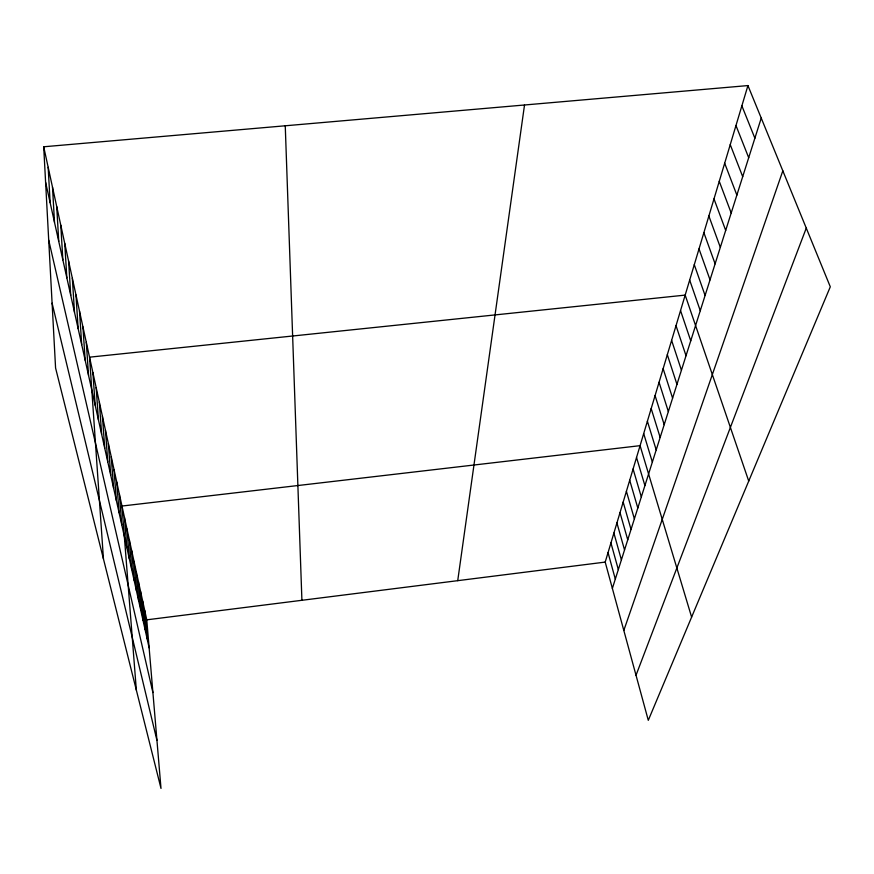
<?xml version="1.0" encoding="UTF-8"?>
<svg xmlns="http://www.w3.org/2000/svg" width="874" height="874" viewBox="0 0 874 874"><rect width="100%" height="100%" fill="white"/><g stroke="black" fill="none" stroke-linecap="round" stroke-linejoin="round"><path stroke-width="1.31" d="M457.725 580.664L524.52 104.989M747.936 85.576L830.3 286.803L648.289 720.318L605.201 562.091L747.936 85.576L43.7 146.777L55.575 367.987L161.002 788.424L146.766 619.83L43.7 146.777M612.368 588.399L761.243 118.088M623.817 630.438L782.831 170.812M636.021 675.263L806.276 228.103M146.766 619.83L605.201 562.091M741.873 105.841L754.885 138.201M735.974 125.528L748.701 157.724M730.238 144.647L742.703 176.679M724.677 163.241L736.869 195.099M719.258 181.311L731.199 213.005M713.992 198.901L725.693 230.419M708.869 216.009L720.329 247.353M703.876 232.67L715.107 263.828M699.014 248.893L710.038 279.866M694.284 264.691L705.089 295.488M689.673 280.095L700.271 310.707M748.734 481.082L685.172 295.106L89.541 357.171L103.449 558.901M680.54 310.587L690.733 340.827M676.017 325.674L686.024 355.718M671.614 340.379L681.425 370.226M667.321 354.702L676.957 384.363M663.137 368.675L672.598 398.14M659.062 382.299L668.348 411.567M655.074 395.594L664.196 424.666M651.185 408.562L660.154 437.448M647.394 421.224L656.199 449.913M643.69 433.591L652.354 462.084M691.618 617.11L640.074 445.664L121.967 506.035L136.355 690.154M636.534 457.473L644.914 485.583M633.082 468.999L641.319 496.935M629.706 480.274L637.812 508.023M626.407 491.297L634.382 518.861M623.173 502.08L631.028 529.458M620.016 512.623L627.74 539.815M616.924 522.936L624.539 549.954M613.898 533.042L621.392 559.873M610.937 542.929L618.322 569.586M608.042 552.608L615.307 579.091M52.101 303.169L156.938 740.344M48.715 240.153L152.906 692.558M45.612 182.338L149.126 647.809M144.756 610.609L147.116 638.785M142.702 601.181L145.062 629.564M140.594 591.545L142.965 620.136M138.453 581.691L140.823 610.489M136.257 571.618L138.627 600.624M134.017 561.316L136.388 590.529M131.712 550.762L134.093 580.205M129.363 539.979L131.734 569.63M126.959 528.934L129.33 558.803M124.49 517.616L126.861 547.714M119.377 494.16L121.748 524.706M116.734 482L119.093 512.765M114.013 469.524L116.373 500.529M111.227 456.731L113.576 487.965M108.365 443.61L110.714 475.085M105.437 430.15L107.775 461.854M102.422 416.33L104.749 448.264M99.33 402.138L101.646 434.312M96.151 387.553L98.456 419.968M92.895 372.575L95.179 405.23M86.275 342.226L88.536 375.339M82.932 326.865L85.171 360.219M79.501 311.089L81.708 344.662M75.962 294.877L78.157 328.679M72.334 278.194L74.498 312.226M68.598 261.042L70.728 295.292M64.742 243.387L66.85 277.866M60.787 225.208L62.862 259.906M56.712 206.483L58.744 241.399M52.506 187.189L54.505 222.324M48.168 167.295L50.124 202.648M285.252 125.79L301.912 600.296"/></g></svg>
